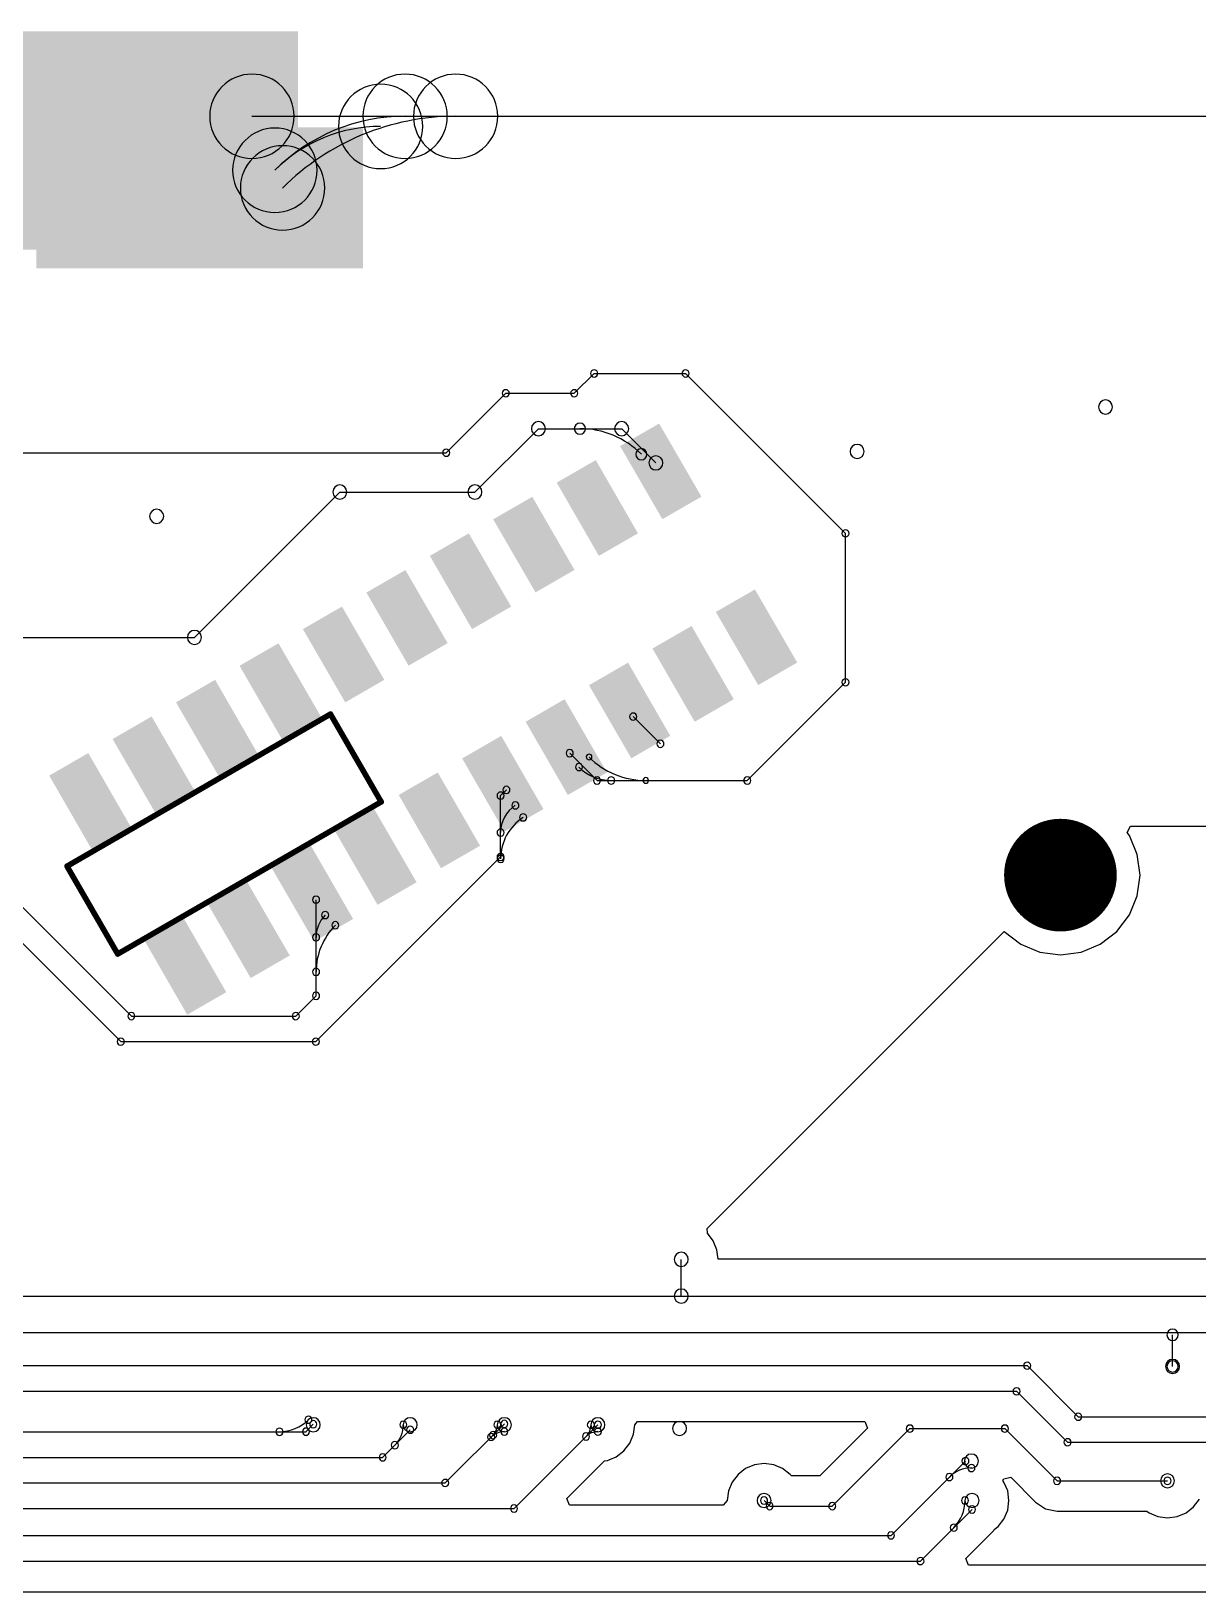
# Model space of a CAD drawing. Header units: inches. Extents: x 32166 to 66782, y 2386 to 7162.
# Drawn here: x 33647.5 to 33740.7, y 3490.6 to 3615.2 of the extents above; entities that cross this region are included whole.
import ezdxf

# ---------------------------------------------------------------- set-up
doc = ezdxf.new("R2010")
doc.units = ezdxf.units.IN
doc.header["$LTSCALE"] = 0.64311
doc.header["$MEASUREMENT"] = 0
for name, color, linetype in [('KEEPOUTLAYER', 6, 'CONTINUOUS'), ('MIDLAYER1', 16, 'CONTINUOUS'), ('MULTILAYER', 9, 'CONTINUOUS')]:
    doc.layers.add(name, color=color, linetype=linetype)

msp = doc.modelspace()

# ---------------------------------------------------------------- linework, layer by layer
at = {"layer": 'KEEPOUTLAYER'}
msp.add_line((32666.61, 3490.6), (34174.11, 3490.6), dxfattribs=at)
at = {"layer": 'KEEPOUTLAYER', "const_width": 0.45}
for points in [[(33650.35, 3548.55), (33671.39, 3560.7)], [(33671.39, 3560.7), (33675.44, 3553.69)], [(33654.4, 3541.54), (33675.44, 3553.69)], [(33650.35, 3548.55), (33654.4, 3541.54)]]:
    msp.add_lwpolyline(points, dxfattribs=at)
at = {"layer": 'KEEPOUTLAYER', "const_width": 0.225}
for points in [[(33671.34, 3560.8, 1), (33671.45, 3560.61, 1)], [(33671.34, 3560.8, 1), (33671.45, 3560.61, 1)], [(33675.39, 3553.79, 1), (33675.5, 3553.59, 1)], [(33675.39, 3553.79, 1), (33675.5, 3553.59, 1)], [(33650.29, 3548.65, 1), (33650.41, 3548.46, 1)], [(33650.29, 3548.65, 1), (33650.41, 3548.46, 1)], [(33654.34, 3541.64, 1), (33654.46, 3541.44, 1)], [(33654.34, 3541.64, 1), (33654.46, 3541.44, 1)]]:
    msp.add_lwpolyline(points, format="xyb", close=True, dxfattribs=at)
at = {"layer": 'MIDLAYER1'}
for p, q in [((33665.12, 3608.45), (33823.11, 3608.45)), ((33690.86, 3586.33), (33692.45, 3587.91)), ((33692.45, 3587.91), (33699.75, 3587.91)), ((33699.75, 3587.91), (33712.52, 3575.14)), ((33680.64, 3581.58), (33685.39, 3586.33)), ((33685.39, 3586.33), (33690.86, 3586.33)), ((33682.93, 3578.44), (33688, 3583.5)), ((33688, 3583.5), (33694.65, 3583.5)), ((33694.65, 3583.5), (33697.38, 3580.77)), ((33572.73, 3581.58), (33680.64, 3581.58)), ((33660.53, 3566.83), (33672.14, 3578.44)), ((33672.14, 3578.44), (33682.93, 3578.44)), ((33712.52, 3563.24), (33712.52, 3575.14)), ((33636.86, 3566.83), (33660.53, 3566.83)), ((33704.68, 3555.4), (33712.52, 3563.24)), ((33627, 3562.18), (33654.64, 3534.54)), ((33695.57, 3560.5), (33697.74, 3558.33)), ((33632.12, 3559.96), (33655.49, 3536.58)), ((33690.5, 3557.58), (33692.68, 3555.4)), ((33692.68, 3555.4), (33704.68, 3555.4)), ((33684.98, 3554.19), (33685.44, 3554.65)), ((33684.98, 3549.29), (33684.98, 3554.19)), ((33735.02, 3551.24), (33735.28, 3551.75)), ((33735.28, 3551.75), (33755.89, 3551.75)), ((33735.2, 3551.01), (33735.02, 3551.24)), ((33735.83, 3549.48), (33735.2, 3551.01)), ((33670.23, 3534.54), (33684.98, 3549.29)), ((33736.05, 3547.84), (33735.83, 3549.48)), ((33735.83, 3546.19), (33736.05, 3547.84)), ((33670.24, 3538.2), (33670.24, 3545.88)), ((33735.2, 3544.66), (33735.83, 3546.19)), ((33734.19, 3543.34), (33735.2, 3544.66)), ((33701.47, 3519.61), (33725.2, 3543.34)), ((33725.2, 3543.34), (33726.52, 3542.33)), ((33732.87, 3542.33), (33734.19, 3543.34)), ((33726.52, 3542.33), (33728.05, 3541.7)), ((33728.05, 3541.7), (33729.69, 3541.48)), ((33729.69, 3541.48), (33731.34, 3541.7)), ((33731.34, 3541.7), (33732.87, 3542.33)), ((33668.62, 3536.58), (33670.24, 3538.2)), ((33655.49, 3536.58), (33668.62, 3536.58)), ((33654.64, 3534.54), (33670.23, 3534.54)), ((33701.49, 3519.23), (33701.47, 3519.61)), ((33701.96, 3518.62), (33701.49, 3519.23)), ((33702.26, 3517.91), (33701.96, 3518.62)), ((33702.35, 3517.17), (33702.26, 3517.91)), ((33699.41, 3514.22), (33699.41, 3517.15)), ((33756.52, 3517.17), (33702.35, 3517.17)), ((33646.48, 3514.22), (33699.41, 3514.22)), ((33699.41, 3514.22), (33763.59, 3514.22)), ((33645.27, 3511.3), (33762.38, 3511.3)), ((33738.65, 3508.6), (33738.65, 3511.12)), ((33644.02, 3508.66), (33727.03, 3508.66)), ((33727.03, 3508.66), (33731.11, 3504.58)), ((33643.17, 3506.61), (33726.19, 3506.61)), ((33726.19, 3506.61), (33730.26, 3502.54)), ((33669.44, 3503.39), (33670.02, 3503.98)), ((33680.56, 3499.29), (33685.28, 3504.01)), ((33686.05, 3497.25), (33692.75, 3503.94)), ((33695.6, 3503.18), (33695.7, 3503.94)), ((33695.7, 3503.94), (33695.92, 3504.2)), ((33695.92, 3504.2), (33714.06, 3504.2)), ((33714.06, 3504.2), (33714.28, 3503.67)), ((33731.11, 3504.58), (33744.45, 3504.58)), ((33631.46, 3503.38), (33669.44, 3503.38)), ((33675.56, 3501.33), (33677.76, 3503.54)), ((33695.3, 3502.47), (33695.6, 3503.18)), ((33714.28, 3503.67), (33710.47, 3499.86)), ((33711.47, 3497.44), (33717.66, 3503.63)), ((33717.66, 3503.63), (33725.25, 3503.63)), ((33725.25, 3503.63), (33729.42, 3499.46)), ((33694.22, 3501.39), (33694.83, 3501.86)), ((33694.83, 3501.86), (33695.3, 3502.47)), ((33730.26, 3502.54), (33764.89, 3502.54)), ((33625.35, 3501.33), (33675.56, 3501.33)), ((33690.27, 3498.04), (33693.29, 3501.07)), ((33693.29, 3501.07), (33693.51, 3501.09)), ((33693.51, 3501.09), (33693.65, 3501.15)), ((33693.65, 3501.15), (33693.67, 3501.16)), ((33693.67, 3501.16), (33693.69, 3501.17)), ((33693.69, 3501.17), (33694.22, 3501.39)), ((33704.55, 3500.44), (33703.94, 3499.97)), ((33705.26, 3500.74), (33704.55, 3500.44)), ((33706.02, 3500.84), (33705.26, 3500.74)), ((33706.79, 3500.74), (33706.02, 3500.84)), ((33707.5, 3500.44), (33706.79, 3500.74)), ((33708.11, 3499.97), (33707.5, 3500.44)), ((33716.16, 3495.1), (33722.1, 3501.04)), ((33624.5, 3499.29), (33680.56, 3499.29)), ((33703.47, 3499.36), (33703.17, 3498.65)), ((33703.94, 3499.97), (33703.47, 3499.36)), ((33708.2, 3499.86), (33708.11, 3499.97)), ((33710.47, 3499.86), (33708.2, 3499.86)), ((33725.08, 3499.49), (33725.14, 3499.56)), ((33725.18, 3499.36), (33725.08, 3499.49)), ((33725.14, 3499.56), (33725.16, 3499.63)), ((33725.16, 3499.63), (33725.72, 3499.74)), ((33725.48, 3498.65), (33725.18, 3499.36)), ((33725.72, 3499.74), (33727.71, 3497.75)), ((33729.42, 3499.46), (33738.24, 3499.46)), ((33690.48, 3497.51), (33690.27, 3498.04)), ((33703.07, 3497.89), (33702.75, 3497.51)), ((33703.17, 3498.65), (33703.07, 3497.89)), ((33706.02, 3497.89), (33706.47, 3497.44)), ((33725.58, 3497.89), (33725.48, 3498.65)), ((33725.48, 3497.12), (33725.58, 3497.89)), ((33727.71, 3497.75), (33727.71, 3497.75)), ((33727.71, 3497.75), (33727.71, 3497.75)), ((33727.71, 3497.75), (33727.71, 3497.75)), ((33727.71, 3497.75), (33727.71, 3497.75)), ((33727.71, 3497.75), (33727.71, 3497.75)), ((33727.71, 3497.75), (33727.71, 3497.75)), ((33727.71, 3497.75), (33727.71, 3497.75)), ((33727.71, 3497.75), (33727.71, 3497.75)), ((33727.71, 3497.75), (33727.71, 3497.75)), ((33727.71, 3497.75), (33727.71, 3497.75)), ((33727.71, 3497.75), (33727.71, 3497.75)), ((33727.71, 3497.75), (33728.5, 3497.23)), ((33740.33, 3497.38), (33740.8, 3497.99)), ((33615.9, 3497.25), (33686.05, 3497.25)), ((33702.75, 3497.51), (33690.48, 3497.51)), ((33706.47, 3497.44), (33711.47, 3497.44)), ((33718.51, 3493.05), (33722.63, 3497.17)), ((33725.18, 3496.41), (33725.48, 3497.12)), ((33728.5, 3497.23), (33729.42, 3497.04)), ((33729.42, 3497.04), (33736.59, 3497.04)), ((33736.59, 3497.04), (33736.77, 3496.91)), ((33736.77, 3496.91), (33737.48, 3496.61)), ((33737.48, 3496.61), (33738.24, 3496.51)), ((33738.24, 3496.51), (33739.01, 3496.61)), ((33739.01, 3496.61), (33739.72, 3496.91)), ((33739.72, 3496.91), (33740.33, 3497.38)), ((33722.89, 3494.01), (33724.34, 3495.46)), ((33724.34, 3495.46), (33724.41, 3495.57)), ((33724.41, 3495.57), (33724.71, 3495.8)), ((33724.71, 3495.8), (33725.18, 3496.41)), ((33592.08, 3495.1), (33716.16, 3495.1)), ((33722.13, 3493.25), (33722.88, 3494.01)), ((33722.88, 3494.01), (33722.88, 3494.01)), ((33722.88, 3494.01), (33722.88, 3494.01)), ((33722.88, 3494.01), (33722.89, 3494.01)), ((33591.24, 3493.05), (33718.51, 3493.05)), ((33722.35, 3492.72), (33722.13, 3493.25)), ((33770.54, 3492.72), (33722.35, 3492.72))]:
    msp.add_line(p, q, dxfattribs=at)
at = {"layer": 'MIDLAYER1', "const_width": 4.5}
msp.add_lwpolyline([(33731.94, 3547.84, 1), (33727.44, 3547.84, 1)], format="xyb", close=True, dxfattribs=at)
at = {"layer": 'MIDLAYER1'}
for centre, radius, start, end in [((33665.12, 3608.45), 3.37, 0, 180), ((33677.35, 3608.45), 3.37, 0, 180), ((33681.39, 3608.45), 3.37, 0, 180), ((33675.4, 3607.64), 3.37, 0, 180), ((33665.12, 3608.45), 3.37, 180, 0), ((33666.95, 3604.14), 3.37, 0, 180), ((33666.95, 3604.14), 3.37, 0, 180), ((33677.35, 3593.74), 14.71, 90, 135), ((33675.4, 3595.69), 11.95, 90, 135), ((33681.39, 3588.9), 19.55, 90, 135), ((33675.4, 3607.64), 3.37, 180, 0), ((33677.35, 3608.45), 3.37, 180, 0), ((33681.39, 3608.45), 3.37, 180, 0), ((33667.57, 3602.73), 3.37, 0, 180), ((33666.95, 3604.14), 3.37, 180, 0), ((33666.95, 3604.14), 3.37, 180, 0), ((33667.57, 3602.73), 3.37, 180, 0), ((33692.45, 3587.91), 0.286, 0, 180), ((33692.45, 3587.91), 0.286, 0, 180), ((33692.45, 3587.91), 0.286, 180, 0), ((33692.45, 3587.91), 0.286, 180, 0), ((33699.75, 3587.91), 0.286, 0, 180), ((33699.75, 3587.91), 0.286, 0, 180), ((33699.75, 3587.91), 0.286, 180, 0), ((33699.75, 3587.91), 0.286, 180, 0), ((33685.39, 3586.33), 0.286, 0, 180), ((33685.39, 3586.33), 0.286, 0, 180), ((33685.39, 3586.33), 0.286, 180, 0), ((33685.39, 3586.33), 0.286, 180, 0), ((33690.86, 3586.33), 0.286, 0, 180), ((33690.86, 3586.33), 0.286, 0, 180), ((33690.86, 3586.33), 0.286, 180, 0), ((33690.86, 3586.33), 0.286, 180, 0), ((33733.29, 3585.23), 0.562, 0, 180), ((33733.29, 3585.23), 0.562, 180, 0), ((33688, 3583.5), 0.562, 0, 180), ((33688, 3583.5), 0.562, 0, 180), ((33691.31, 3583.5), 0.45, 0, 180), ((33694.65, 3583.5), 0.562, 0, 180), ((33694.65, 3583.5), 0.562, 0, 180), ((33688, 3583.5), 0.562, 180, 0), ((33688, 3583.5), 0.562, 180, 0), ((33691.31, 3583.5), 0.45, 180, 0), ((33691.31, 3576.55), 6.95, 45, 90), ((33694.65, 3583.5), 0.562, 180, 0), ((33694.65, 3583.5), 0.562, 180, 0), ((33680.64, 3581.58), 0.286, 0, 180), ((33680.64, 3581.58), 0.286, 0, 180), ((33680.64, 3581.58), 0.286, 180, 0), ((33680.64, 3581.58), 0.286, 180, 0), ((33696.22, 3581.46), 0.45, 0, 180), ((33696.22, 3581.46), 0.45, 180, 0), ((33697.38, 3580.77), 0.562, 0, 180), ((33713.45, 3581.68), 0.562, 0, 180), ((33713.45, 3581.68), 0.562, 180, 0), ((33697.38, 3580.77), 0.562, 180, 0), ((33672.14, 3578.44), 0.562, 0, 180), ((33672.14, 3578.44), 0.562, 0, 180), ((33682.93, 3578.44), 0.562, 0, 180), ((33682.93, 3578.44), 0.562, 0, 180), ((33672.14, 3578.44), 0.562, 180, 0), ((33672.14, 3578.44), 0.562, 180, 0), ((33682.93, 3578.44), 0.562, 180, 0), ((33682.93, 3578.44), 0.562, 180, 0), ((33657.51, 3576.5), 0.562, 0, 180), ((33657.51, 3576.5), 0.562, 180, 0), ((33712.52, 3575.14), 0.286, 0, 180), ((33712.52, 3575.14), 0.286, 0, 180), ((33712.52, 3575.14), 0.286, 180, 0), ((33712.52, 3575.14), 0.286, 180, 0), ((33660.53, 3566.83), 0.562, 0, 180), ((33660.53, 3566.83), 0.562, 0, 180), ((33660.53, 3566.83), 0.562, 180, 0), ((33660.53, 3566.83), 0.562, 180, 0), ((33712.52, 3563.24), 0.286, 0, 180), ((33712.52, 3563.24), 0.286, 0, 180), ((33712.52, 3563.24), 0.286, 180, 0), ((33712.52, 3563.24), 0.286, 180, 0), ((33695.57, 3560.5), 0.286, 0, 180), ((33695.57, 3560.5), 0.286, 180, 0), ((33690.5, 3557.58), 0.286, 0, 180), ((33690.5, 3557.58), 0.286, 180, 0), ((33697.74, 3558.33), 0.286, 0, 180), ((33697.74, 3558.33), 0.286, 180, 0), ((33691.24, 3556.47), 0.286, 0, 180), ((33691.24, 3556.47), 0.286, 0, 180), ((33691.24, 3556.47), 0.286, 180, 0), ((33691.24, 3556.47), 0.286, 180, 0), ((33693.81, 3559.04), 3.64, 225.0001, 270.0001), ((33693.81, 3559.04), 3.64, 225.0001, 270.0001), ((33692.05, 3557.28), 0.225, 0, 180), ((33692.05, 3557.28), 0.225, 180, 0), ((33696.57, 3561.8), 6.4, 225, 270), ((33692.68, 3555.4), 0.286, 0, 180), ((33692.68, 3555.4), 0.286, 0, 180), ((33692.68, 3555.4), 0.286, 180, 0), ((33692.68, 3555.4), 0.286, 180, 0), ((33693.81, 3555.4), 0.286, 0, 180), ((33693.81, 3555.4), 0.286, 0, 180), ((33693.81, 3555.4), 0.286, 180, 0), ((33693.81, 3555.4), 0.286, 180, 0), ((33696.57, 3555.4), 0.225, 0, 180), ((33696.57, 3555.4), 0.225, 180, 0), ((33704.68, 3555.4), 0.286, 0, 180), ((33704.68, 3555.4), 0.286, 0, 180), ((33704.68, 3555.4), 0.286, 180, 0), ((33704.68, 3555.4), 0.286, 180, 0), ((33684.98, 3554.19), 0.286, 0, 180), ((33684.98, 3554.19), 0.286, 0, 180), ((33684.98, 3554.19), 0.286, 180, 0), ((33684.98, 3554.19), 0.286, 180, 0), ((33685.44, 3554.65), 0.286, 0, 180), ((33685.44, 3554.65), 0.286, 180, 0), ((33687.56, 3551.24), 2.59, 122.885, 180), ((33687.56, 3551.24), 2.59, 122.885, 180), ((33686.16, 3553.41), 0.286, 0, 180), ((33686.16, 3553.41), 0.286, 0, 180), ((33686.16, 3553.41), 0.286, 180, 0), ((33686.16, 3553.41), 0.286, 180, 0), ((33686.78, 3552.45), 0.286, 0, 180), ((33686.78, 3552.45), 0.286, 0, 180), ((33684.98, 3551.24), 0.286, 0, 180), ((33684.98, 3551.24), 0.286, 0, 180), ((33688.92, 3549.14), 3.94, 122.885, 180), ((33688.92, 3549.14), 3.94, 122.885, 180), ((33686.78, 3552.45), 0.286, 180, 0), ((33686.78, 3552.45), 0.286, 180, 0), ((33684.98, 3551.24), 0.286, 180, 0), ((33684.98, 3551.24), 0.286, 180, 0), ((33684.98, 3549.29), 0.286, 0, 180), ((33684.98, 3549.29), 0.286, 0, 180), ((33684.98, 3549.14), 0.286, 0, 180), ((33684.98, 3549.14), 0.286, 0, 180), ((33684.98, 3549.29), 0.286, 180, 0), ((33684.98, 3549.29), 0.286, 180, 0), ((33684.98, 3549.14), 0.286, 180, 0), ((33684.98, 3549.14), 0.286, 180, 0), ((33670.24, 3545.88), 0.286, 0, 180), ((33670.24, 3545.88), 0.286, 180, 0), ((33672.75, 3542.87), 2.51, 135.0001, 180.0001), ((33672.75, 3542.87), 2.51, 135.0001, 180.0001), ((33675.51, 3540.11), 5.27, 135, 180), ((33675.51, 3540.11), 5.27, 135, 180), ((33670.97, 3544.65), 0.286, 0, 180), ((33670.97, 3544.65), 0.286, 0, 180), ((33670.97, 3544.65), 0.286, 180, 0), ((33670.97, 3544.65), 0.286, 180, 0), ((33671.78, 3543.84), 0.286, 0, 180), ((33671.78, 3543.84), 0.286, 0, 180), ((33671.78, 3543.84), 0.286, 180, 0), ((33671.78, 3543.84), 0.286, 180, 0), ((33670.24, 3542.87), 0.286, 0, 180), ((33670.24, 3542.87), 0.286, 0, 180), ((33670.24, 3542.87), 0.286, 180, 0), ((33670.24, 3542.87), 0.286, 180, 0), ((33670.24, 3540.11), 0.286, 0, 180), ((33670.24, 3540.11), 0.286, 0, 180), ((33670.24, 3540.11), 0.286, 180, 0), ((33670.24, 3540.11), 0.286, 180, 0), ((33670.24, 3538.2), 0.286, 0, 180), ((33670.24, 3538.2), 0.286, 0, 180), ((33670.24, 3538.2), 0.286, 180, 0), ((33670.24, 3538.2), 0.286, 180, 0), ((33655.49, 3536.58), 0.286, 0, 180), ((33655.49, 3536.58), 0.286, 0, 180), ((33655.49, 3536.58), 0.286, 180, 0), ((33655.49, 3536.58), 0.286, 180, 0), ((33668.62, 3536.58), 0.286, 0, 180), ((33668.62, 3536.58), 0.286, 0, 180), ((33668.62, 3536.58), 0.286, 180, 0), ((33668.62, 3536.58), 0.286, 180, 0), ((33654.64, 3534.54), 0.286, 0, 180), ((33654.64, 3534.54), 0.286, 0, 180), ((33654.64, 3534.54), 0.286, 180, 0), ((33654.64, 3534.54), 0.286, 180, 0), ((33670.23, 3534.54), 0.286, 0, 180), ((33670.23, 3534.54), 0.286, 0, 180), ((33670.23, 3534.54), 0.286, 180, 0), ((33670.23, 3534.54), 0.286, 180, 0), ((33699.41, 3517.15), 0.562, 0, 180), ((33699.41, 3517.15), 0.562, 0, 180), ((33699.41, 3517.15), 0.562, 180, 0), ((33699.41, 3517.15), 0.562, 180, 0), ((33699.41, 3514.22), 0.562, 0, 180), ((33699.41, 3514.22), 0.562, 0, 180), ((33699.41, 3514.22), 0.562, 0, 180), ((33699.41, 3514.22), 0.562, 180, 0), ((33699.41, 3514.22), 0.562, 180, 0), ((33699.41, 3514.22), 0.562, 180, 0), ((33738.65, 3511.12), 0.45, 0, 180), ((33738.65, 3511.12), 0.45, 180, 0), ((33727.03, 3508.66), 0.286, 0, 180), ((33727.03, 3508.66), 0.286, 0, 180), ((33738.65, 3508.6), 0.562, 0, 180), ((33738.65, 3508.6), 0.45, 0, 180), ((33727.03, 3508.66), 0.286, 180, 0), ((33727.03, 3508.66), 0.286, 180, 0), ((33738.65, 3508.6), 0.562, 180, 0), ((33738.65, 3508.6), 0.45, 180, 0), ((33726.19, 3506.61), 0.286, 0, 180), ((33726.19, 3506.61), 0.286, 0, 180), ((33726.19, 3506.61), 0.286, 180, 0), ((33726.19, 3506.61), 0.286, 180, 0), ((33667.32, 3506.65), 3.27, 270.0001, 315.0001), ((33667.32, 3506.65), 3.27, 270.0001, 315.0001), ((33667.32, 3506.65), 3.27, 270.0001, 315.0001), ((33669.63, 3504.34), 0.286, 0, 180), ((33669.63, 3504.34), 0.286, 0, 180), ((33669.63, 3504.34), 0.286, 0, 180), ((33669.63, 3504.34), 0.286, 180, 0), ((33669.63, 3504.34), 0.286, 180, 0), ((33669.63, 3504.34), 0.286, 180, 0), ((33670.02, 3503.94), 0.562, 0, 180), ((33670.02, 3503.94), 0.562, 180, 0), ((33670.02, 3503.98), 0.286, 0, 180), ((33670.02, 3503.98), 0.286, 180, 0), ((33674.9, 3503.94), 2.31, 314.9998, 359.9998), ((33674.9, 3503.94), 2.31, 314.9998, 359.9998), ((33674.9, 3503.94), 2.31, 314.9998, 359.9998), ((33677.21, 3503.94), 0.286, 0, 180), ((33677.21, 3503.94), 0.286, 0, 180), ((33677.21, 3503.94), 0.286, 0, 180), ((33677.21, 3503.94), 0.286, 180, 0), ((33677.21, 3503.94), 0.286, 180, 0), ((33677.21, 3503.94), 0.286, 180, 0), ((33677.76, 3503.94), 0.562, 0, 180), ((33677.76, 3503.94), 0.562, 180, 0), ((33683.54, 3503.94), 1.18, 314.9999, 359.9999), ((33683.54, 3503.94), 1.18, 314.9999, 359.9999), ((33683.54, 3503.94), 1.18, 314.9999, 359.9999), ((33684.72, 3503.94), 0.286, 0, 180), ((33684.72, 3503.94), 0.286, 0, 180), ((33684.72, 3503.94), 0.286, 0, 180), ((33684.72, 3503.94), 0.286, 180, 0), ((33684.72, 3503.94), 0.286, 180, 0), ((33684.72, 3503.94), 0.286, 180, 0), ((33685.28, 3503.94), 0.562, 0, 180), ((33685.28, 3503.94), 0.562, 180, 0), ((33685.28, 3504.01), 0.286, 0, 180), ((33685.28, 3504.01), 0.286, 180, 0), ((33690.86, 3503.94), 1.34, 314.9996, 359.9996), ((33690.86, 3503.94), 1.34, 314.9996, 359.9996), ((33690.86, 3503.94), 1.34, 314.9996, 359.9996), ((33692.19, 3503.94), 0.286, 0, 180), ((33692.19, 3503.94), 0.286, 0, 180), ((33692.19, 3503.94), 0.286, 0, 180), ((33692.19, 3503.94), 0.286, 180, 0), ((33692.19, 3503.94), 0.286, 180, 0), ((33692.19, 3503.94), 0.286, 180, 0), ((33692.75, 3503.94), 0.562, 0, 180), ((33692.75, 3503.94), 0.562, 180, 0), ((33692.75, 3503.94), 0.286, 0, 180), ((33692.75, 3503.94), 0.286, 180, 0), ((33699.27, 3503.65), 0.562, 0, 180), ((33717.66, 3503.63), 0.286, 0, 180), ((33717.66, 3503.63), 0.286, 0, 180), ((33725.25, 3503.63), 0.286, 0, 180), ((33725.25, 3503.63), 0.286, 0, 180), ((33731.11, 3504.58), 0.286, 0, 180), ((33731.11, 3504.58), 0.286, 0, 180), ((33731.11, 3504.58), 0.286, 180, 0), ((33731.11, 3504.58), 0.286, 180, 0), ((33667.32, 3503.38), 0.286, 0, 180), ((33667.32, 3503.38), 0.286, 0, 180), ((33667.32, 3503.38), 0.286, 0, 180), ((33667.32, 3503.38), 0.286, 180, 0), ((33667.32, 3503.38), 0.286, 180, 0), ((33667.32, 3503.38), 0.286, 180, 0), ((33669.44, 3503.39), 0.286, 0, 180), ((33669.44, 3503.38), 0.286, 0, 180), ((33669.44, 3503.39), 0.286, 180, 0), ((33669.44, 3503.38), 0.286, 180, 0), ((33677.76, 3503.54), 0.286, 0, 180), ((33677.76, 3503.54), 0.286, 180, 0), ((33684.23, 3502.96), 0.286, 0, 180), ((33684.23, 3502.96), 0.286, 0, 180), ((33684.23, 3502.96), 0.286, 0, 180), ((33684.23, 3502.96), 0.286, 180, 0), ((33684.23, 3502.96), 0.286, 180, 0), ((33684.23, 3502.96), 0.286, 180, 0), ((33684.38, 3503.11), 0.286, 0, 180), ((33684.38, 3503.11), 0.286, 0, 180), ((33684.38, 3503.11), 0.286, 0, 180), ((33684.38, 3503.11), 0.286, 180, 0), ((33684.38, 3503.11), 0.286, 180, 0), ((33684.38, 3503.11), 0.286, 180, 0), ((33685.28, 3501.9), 1.49, 90.0004, 135.0004), ((33685.28, 3501.9), 1.49, 90.0004, 135.0004), ((33685.28, 3501.9), 1.49, 90.0004, 135.0004), ((33685.28, 3503.39), 0.286, 0, 180), ((33685.28, 3503.39), 0.286, 0, 180), ((33685.28, 3503.39), 0.286, 0, 180), ((33685.28, 3503.39), 0.286, 180, 0), ((33685.28, 3503.39), 0.286, 180, 0), ((33685.28, 3503.39), 0.286, 180, 0), ((33691.8, 3503), 0.286, 0, 180), ((33691.8, 3503), 0.286, 0, 180), ((33691.8, 3503), 0.286, 0, 180), ((33691.8, 3503), 0.286, 0, 180), ((33691.8, 3503), 0.286, 0, 180), ((33691.8, 3503), 0.286, 0, 180), ((33691.8, 3503), 0.286, 180, 0), ((33691.8, 3503), 0.286, 180, 0), ((33691.8, 3503), 0.286, 180, 0), ((33691.8, 3503), 0.286, 180, 0), ((33691.8, 3503), 0.286, 180, 0), ((33691.8, 3503), 0.286, 180, 0), ((33692.75, 3502.05), 1.34, 90.0004, 135.0004), ((33692.75, 3502.05), 1.34, 90.0004, 135.0004), ((33692.75, 3502.05), 1.34, 90.0004, 135.0004), ((33692.75, 3503.39), 0.286, 0, 180), ((33692.75, 3503.39), 0.286, 0, 180), ((33692.75, 3503.39), 0.286, 0, 180), ((33692.75, 3503.39), 0.286, 180, 0), ((33692.75, 3503.39), 0.286, 180, 0), ((33692.75, 3503.39), 0.286, 180, 0), ((33699.27, 3503.65), 0.562, 180, 0), ((33717.66, 3503.63), 0.286, 180, 0), ((33717.66, 3503.63), 0.286, 180, 0), ((33725.25, 3503.63), 0.286, 180, 0), ((33725.25, 3503.63), 0.286, 180, 0), ((33730.26, 3502.54), 0.286, 0, 180), ((33730.26, 3502.54), 0.286, 0, 180), ((33675.56, 3501.33), 0.286, 0, 180), ((33675.56, 3501.33), 0.286, 0, 180), ((33676.53, 3502.31), 0.286, 0, 180), ((33676.53, 3502.31), 0.286, 0, 180), ((33676.53, 3502.31), 0.286, 0, 180), ((33676.53, 3502.31), 0.286, 180, 0), ((33676.53, 3502.31), 0.286, 180, 0), ((33676.53, 3502.31), 0.286, 180, 0), ((33722.58, 3501.04), 0.562, 0, 180), ((33730.26, 3502.54), 0.286, 180, 0), ((33730.26, 3502.54), 0.286, 180, 0), ((33675.56, 3501.33), 0.286, 180, 0), ((33675.56, 3501.33), 0.286, 180, 0), ((33722.58, 3498), 2.49, 90.0002, 135.0002), ((33722.58, 3498), 2.49, 90.0002, 135.0002), ((33722.58, 3498), 2.49, 90.0002, 135.0002), ((33722.1, 3501.04), 0.286, 0, 180), ((33722.1, 3501.04), 0.286, 180, 0), ((33722.58, 3501.04), 0.562, 180, 0), ((33722.58, 3500.48), 0.286, 0, 180), ((33722.58, 3500.48), 0.286, 0, 180), ((33722.58, 3500.48), 0.286, 0, 180), ((33722.58, 3500.48), 0.286, 180, 0), ((33722.58, 3500.48), 0.286, 180, 0), ((33722.58, 3500.48), 0.286, 180, 0), ((33680.56, 3499.29), 0.286, 0, 180), ((33680.56, 3499.29), 0.286, 0, 180), ((33680.56, 3499.29), 0.286, 180, 0), ((33680.56, 3499.29), 0.286, 180, 0), ((33720.82, 3499.76), 0.286, 0, 180), ((33720.82, 3499.76), 0.286, 0, 180), ((33720.82, 3499.76), 0.286, 0, 180), ((33720.82, 3499.76), 0.286, 180, 0), ((33720.82, 3499.76), 0.286, 180, 0), ((33720.82, 3499.76), 0.286, 180, 0), ((33729.42, 3499.46), 0.286, 0, 180), ((33729.42, 3499.46), 0.286, 0, 180), ((33729.42, 3499.46), 0.286, 180, 0), ((33729.42, 3499.46), 0.286, 180, 0), ((33738.24, 3499.46), 0.562, 0, 180), ((33738.24, 3499.46), 0.562, 180, 0), ((33738.24, 3499.46), 0.286, 0, 180), ((33738.24, 3499.46), 0.286, 180, 0), ((33706.02, 3497.89), 0.562, 0, 180), ((33706.02, 3497.89), 0.562, 180, 0), ((33706.02, 3497.89), 0.286, 0, 180), ((33706.02, 3497.89), 0.286, 180, 0), ((33706.47, 3497.44), 0.286, 0, 180), ((33706.47, 3497.44), 0.286, 0, 180), ((33711.47, 3497.44), 0.286, 0, 180), ((33711.47, 3497.44), 0.286, 0, 180), ((33719, 3497.89), 3.07, 315.0001, 0.0001), ((33719, 3497.89), 3.07, 315.0001, 0.0001), ((33719, 3497.89), 3.07, 315.0001, 0.0001), ((33722.07, 3497.89), 0.286, 0, 180), ((33722.07, 3497.89), 0.286, 0, 180), ((33722.07, 3497.89), 0.286, 0, 180), ((33722.07, 3497.89), 0.286, 180, 0), ((33722.07, 3497.89), 0.286, 180, 0), ((33722.07, 3497.89), 0.286, 180, 0), ((33722.63, 3497.89), 0.562, 0, 180), ((33722.63, 3497.89), 0.562, 180, 0), ((33686.05, 3497.25), 0.286, 0, 180), ((33686.05, 3497.25), 0.286, 0, 180), ((33686.05, 3497.25), 0.286, 180, 0), ((33686.05, 3497.25), 0.286, 180, 0), ((33706.47, 3497.44), 0.286, 180, 0), ((33706.47, 3497.44), 0.286, 180, 0), ((33711.47, 3497.44), 0.286, 180, 0), ((33711.47, 3497.44), 0.286, 180, 0), ((33722.63, 3497.17), 0.286, 0, 180), ((33722.63, 3497.17), 0.286, 180, 0), ((33716.16, 3495.1), 0.286, 0, 180), ((33716.16, 3495.1), 0.286, 0, 180), ((33721.17, 3495.72), 0.286, 0, 180), ((33721.17, 3495.72), 0.286, 0, 180), ((33721.17, 3495.72), 0.286, 0, 180), ((33721.17, 3495.72), 0.286, 180, 0), ((33721.17, 3495.72), 0.286, 180, 0), ((33721.17, 3495.72), 0.286, 180, 0), ((33716.16, 3495.1), 0.286, 180, 0), ((33716.16, 3495.1), 0.286, 180, 0), ((33718.51, 3493.05), 0.286, 0, 180), ((33718.51, 3493.05), 0.286, 0, 180), ((33718.51, 3493.05), 0.286, 180, 0), ((33718.51, 3493.05), 0.286, 180, 0)]:
    msp.add_arc(centre, radius, start, end, dxfattribs=at)
for points in [[(33257.55, 3597.79), (33668.81, 3597.79), (33257.55, 3615.25), (33668.81, 3615.25)], [(33647.89, 3596.31), (33673.99, 3596.31), (33647.89, 3607.56), (33673.99, 3607.56)], [(33701.02, 3578.07), (33697.64, 3583.91), (33697.9, 3576.27), (33694.52, 3582.11)], [(33695.95, 3575.14), (33692.58, 3580.99), (33692.83, 3573.34), (33689.46, 3579.19)], [(33690.88, 3572.22), (33687.51, 3578.06), (33687.77, 3570.42), (33684.39, 3576.26)], [(33685.82, 3569.29), (33682.44, 3575.14), (33682.7, 3567.49), (33679.33, 3573.34)], [(33680.75, 3566.37), (33677.38, 3572.21), (33677.63, 3564.57), (33674.26, 3570.41)], [(33708.67, 3564.82), (33705.29, 3570.66), (33705.55, 3563.02), (33702.17, 3568.86)], [(33675.69, 3563.44), (33672.31, 3569.29), (33672.57, 3561.64), (33669.19, 3567.49)], [(33703.6, 3561.89), (33700.23, 3567.74), (33700.48, 3560.09), (33697.11, 3565.94)], [(33670.62, 3560.52), (33667.24, 3566.36), (33667.5, 3558.72), (33664.13, 3564.56)], [(33698.53, 3558.97), (33695.16, 3564.81), (33695.42, 3557.17), (33692.04, 3563.01)], [(33665.55, 3557.59), (33662.18, 3563.44), (33662.44, 3555.79), (33659.06, 3561.64)], [(33693.47, 3556.04), (33690.09, 3561.89), (33690.35, 3554.24), (33686.98, 3560.09)], [(33660.49, 3554.67), (33657.11, 3560.51), (33657.37, 3552.87), (33653.99, 3558.71)], [(33688.4, 3553.12), (33685.03, 3558.96), (33685.28, 3551.32), (33681.91, 3557.16)], [(33655.42, 3551.74), (33652.05, 3557.59), (33652.3, 3549.94), (33648.93, 3555.79)], [(33683.34, 3550.19), (33679.96, 3556.04), (33680.22, 3548.39), (33676.84, 3554.24)], [(33678.27, 3547.27), (33674.89, 3553.11), (33675.15, 3545.47), (33671.78, 3551.31)], [(33673.2, 3544.34), (33669.83, 3550.19), (33670.09, 3542.54), (33666.71, 3548.39)], [(33668.14, 3541.42), (33664.76, 3547.26), (33665.02, 3539.62), (33661.64, 3545.46)], [(33663.07, 3538.49), (33659.7, 3544.34), (33659.95, 3536.69), (33656.58, 3542.54)]]:
    msp.add_solid(points, dxfattribs=at)
at = {"layer": 'MULTILAYER', "const_width": 4.5}
msp.add_lwpolyline([(33731.94, 3547.84, 1), (33727.44, 3547.84, 1)], format="xyb", close=True, dxfattribs=at)
at = {"layer": 'MULTILAYER'}
for centre, start, end in [((33733.29, 3585.23), 0, 180), ((33733.29, 3585.23), 180, 0), ((33713.45, 3581.68), 0, 180), ((33713.45, 3581.68), 180, 0), ((33657.51, 3576.5), 0, 180), ((33657.51, 3576.5), 180, 0), ((33699.41, 3517.15), 0, 180), ((33699.41, 3517.15), 180, 0), ((33738.65, 3508.6), 0, 180), ((33738.65, 3508.6), 180, 0), ((33670.02, 3503.94), 0, 180), ((33670.02, 3503.94), 180, 0), ((33677.76, 3503.94), 0, 180), ((33677.76, 3503.94), 180, 0), ((33685.28, 3503.94), 0, 180), ((33685.28, 3503.94), 180, 0), ((33692.75, 3503.94), 0, 180), ((33692.75, 3503.94), 180, 0), ((33699.27, 3503.65), 0, 180), ((33699.27, 3503.65), 180, 0), ((33722.58, 3501.04), 0, 180), ((33722.58, 3501.04), 180, 0), ((33738.24, 3499.46), 0, 180), ((33738.24, 3499.46), 180, 0), ((33706.02, 3497.89), 0, 180), ((33706.02, 3497.89), 180, 0), ((33722.63, 3497.89), 0, 180), ((33722.63, 3497.89), 180, 0)]:
    msp.add_arc(centre, 0.562, start, end, dxfattribs=at)
for points in [[(33647.89, 3596.31), (33673.99, 3596.31), (33647.89, 3607.56), (33673.99, 3607.56)], [(33701.02, 3578.07), (33697.64, 3583.91), (33697.9, 3576.27), (33694.52, 3582.11)], [(33695.95, 3575.14), (33692.58, 3580.99), (33692.83, 3573.34), (33689.46, 3579.19)], [(33690.88, 3572.22), (33687.51, 3578.06), (33687.77, 3570.42), (33684.39, 3576.26)], [(33685.82, 3569.29), (33682.44, 3575.14), (33682.7, 3567.49), (33679.33, 3573.34)], [(33680.75, 3566.37), (33677.38, 3572.21), (33677.63, 3564.57), (33674.26, 3570.41)], [(33708.67, 3564.82), (33705.29, 3570.66), (33705.55, 3563.02), (33702.17, 3568.86)], [(33675.69, 3563.44), (33672.31, 3569.29), (33672.57, 3561.64), (33669.19, 3567.49)], [(33703.6, 3561.89), (33700.23, 3567.74), (33700.48, 3560.09), (33697.11, 3565.94)], [(33670.62, 3560.52), (33667.24, 3566.36), (33667.5, 3558.72), (33664.13, 3564.56)], [(33698.53, 3558.97), (33695.16, 3564.81), (33695.42, 3557.17), (33692.04, 3563.01)], [(33665.55, 3557.59), (33662.18, 3563.44), (33662.44, 3555.79), (33659.06, 3561.64)], [(33693.47, 3556.04), (33690.09, 3561.89), (33690.35, 3554.24), (33686.98, 3560.09)], [(33660.49, 3554.67), (33657.11, 3560.51), (33657.37, 3552.87), (33653.99, 3558.71)], [(33688.4, 3553.12), (33685.03, 3558.96), (33685.28, 3551.32), (33681.91, 3557.16)], [(33655.42, 3551.74), (33652.05, 3557.59), (33652.3, 3549.94), (33648.93, 3555.79)], [(33683.34, 3550.19), (33679.96, 3556.04), (33680.22, 3548.39), (33676.84, 3554.24)], [(33678.27, 3547.27), (33674.89, 3553.11), (33675.15, 3545.47), (33671.78, 3551.31)], [(33673.2, 3544.34), (33669.83, 3550.19), (33670.09, 3542.54), (33666.71, 3548.39)], [(33668.14, 3541.42), (33664.76, 3547.26), (33665.02, 3539.62), (33661.64, 3545.46)], [(33663.07, 3538.49), (33659.7, 3544.34), (33659.95, 3536.69), (33656.58, 3542.54)]]:
    msp.add_solid(points, dxfattribs=at)

doc.saveas('drawing.dxf')
